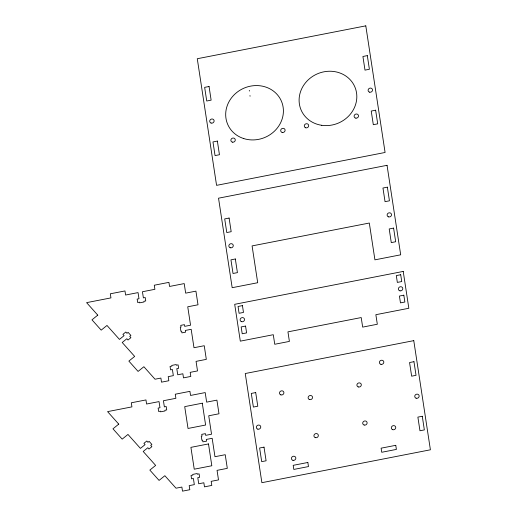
<?xml version="1.0" encoding="UTF-8"?>
<svg xmlns="http://www.w3.org/2000/svg" width="517" height="517" viewBox="0 0 517 517"><rect width="100%" height="100%" fill="white"/><g stroke="black" fill="none" stroke-linecap="round" stroke-linejoin="round"><path stroke-width="0.78" d="M249.297 90.372L249.401 91.057M249.97 95.555L250.073 96.233M97.771 315.144L91.981 319.829L101.196 330.143L106.987 325.458L119.446 339.398L124.08 335.649L122.923 334.357L125.818 332.011L126.975 333.303L128.132 332.366L130.898 335.455L129.741 336.399L130.891 337.685L127.996 340.031L126.846 338.738L122.212 342.493L134.659 356.413L128.869 361.105L138.084 371.419L143.875 366.727L155.029 379.213L160.884 378.069L161.504 382.16L168.833 380.732L168.212 376.641L173.337 375.639L172.4 369.5L170.571 369.855L170.054 366.443L171.883 366.088L171.78 365.403L176.174 364.543L176.278 365.228L178.113 364.873L178.63 368.285L176.801 368.64L177.732 374.78L182.863 373.778L183.49 377.869L190.812 376.441L190.191 372.35L197.52 370.922L196.059 361.37L206.322 359.367L204.241 345.724L193.985 347.721L191.174 329.303L185.312 330.447L185.571 332.153L181.913 332.87L181.648 331.164L180.918 331.307L180.291 327.209L181.028 327.067L180.769 325.361L184.427 324.65L184.692 326.356L190.553 325.212L187.742 306.794L198.005 304.791L195.924 291.142L185.668 293.145L184.207 283.594L169.557 286.457L168.93 282.36L154.279 285.222L154.9 289.313L142.446 291.743L143.383 297.882L145.212 297.527L145.736 300.939L143.9 301.295L144.004 301.98L139.609 302.839L139.506 302.154L137.677 302.51L137.154 299.097L138.989 298.742L138.052 292.603L125.592 295.033L124.972 290.942L110.315 293.798L110.942 297.895L86.597 302.645L97.771 315.144M118.755 424.127L112.965 428.819L122.18 439.133L127.97 434.442L140.43 448.388L145.064 444.633L143.913 443.347L146.809 441.001L147.959 442.293L149.116 441.35L151.882 444.446L150.725 445.383L151.875 446.675L148.98 449.021L147.83 447.728L143.196 451.483L155.643 465.403L149.852 470.095L159.068 480.409L164.858 475.718L176.013 488.197L181.868 487.059L182.495 491.15L189.817 489.722L189.196 485.625L194.327 484.629L193.39 478.483L191.555 478.845L191.038 475.433L192.867 475.078L192.763 474.393L197.164 473.533L197.268 474.218L199.097 473.863L199.614 477.269L197.785 477.63L198.722 483.77L203.847 482.768L204.473 486.859L211.802 485.431L211.175 481.34L218.504 479.905L217.05 470.36L227.306 468.357L225.225 454.708L214.969 456.711L212.164 438.293L206.302 439.437L206.561 441.143L202.897 441.854L202.638 440.154L201.901 440.297L201.281 436.199L202.011 436.057L201.753 434.351L205.417 433.64L205.676 435.346L211.537 434.202L208.732 415.778L218.988 413.781L216.907 400.132L206.651 402.136L205.197 392.584L190.54 395.447L189.92 391.35L175.263 394.212L175.89 398.303L163.43 400.733L164.367 406.873L166.203 406.517L166.72 409.929L164.891 410.285L164.994 410.97L160.593 411.823L160.49 411.144L158.661 411.5L158.137 408.087L159.973 407.732L159.036 401.593L146.582 404.023L145.956 399.932L131.305 402.788L131.925 406.879L107.581 411.629L118.755 424.127M365.797 25.85L197.274 58.731L216.571 185.351L385.087 152.47L365.797 25.85M209.055 86.501L204.654 87.36L206.735 101.002L211.13 100.149L209.055 86.501M367.316 55.623L362.915 56.476L364.996 70.125L369.39 69.265L367.316 55.623M217.373 141.083L212.972 141.936L215.053 155.585L219.447 154.725L217.373 141.083M375.633 110.199L371.232 111.058L373.313 124.7L377.707 123.841L375.633 110.199M387.046 165.311L218.529 198.192L232.172 287.698L257.699 282.721L252.089 245.911L369.312 223.034L374.922 259.844L400.688 254.816L387.046 165.311M229.102 218.051L224.701 218.904L226.782 232.553L231.177 231.694L229.102 218.051M387.362 187.167L382.961 188.026L385.042 201.669L389.437 200.809L387.362 187.167M235.338 258.978L230.944 259.838L233.025 273.48L237.419 272.627L235.338 258.978M393.599 228.1L389.204 228.96L391.279 242.602L395.679 241.743L393.599 228.1M403.221 271.425L234.699 304.313L240.315 341.149L273.286 334.712L274.74 344.264L289.397 341.407L287.943 331.856L361.209 317.561L362.663 327.112L377.32 324.249L375.859 314.698L408.831 308.268L403.221 271.425M242.447 305.612L238.046 306.465L239.087 313.289L243.481 312.43L242.447 305.612M400.701 274.727L396.306 275.587L397.347 282.405L401.741 281.552L400.701 274.727M245.562 326.078L241.168 326.931L242.208 333.756L246.603 332.896L245.562 326.078M403.822 295.194L399.428 296.054L400.468 302.872L404.863 302.018L403.822 295.194M413.768 340.645L245.252 373.526L261.886 482.684L430.402 449.796L413.768 340.645M255.695 392.565L251.301 393.424L253.382 407.066L257.776 406.207L255.695 392.565M413.955 361.68L409.561 362.54L411.642 376.182L416.036 375.329L413.955 361.68M202.289 403.195L184.705 406.627L188.026 428.457L205.611 425.026L202.289 403.195M208.493 443.929L190.909 447.36L194.237 469.19L211.821 465.759L208.493 443.929M264.013 447.14L259.618 448L261.699 461.642L266.093 460.789L264.013 447.14M422.273 416.263L417.878 417.116L419.959 430.764L424.354 429.905L422.273 416.263M307.848 462.476L293.191 465.332L293.818 469.43L308.468 466.567L307.848 462.476M395.77 445.318L381.113 448.174L381.74 452.272L396.39 449.409L395.77 445.318M355.922 118.154A2.249 2.062 -23.8 0 0 358.391 115.233A2.249 2.062 -23.8 0 0 354.604 114.839A2.249 2.062 -23.8 0 0 355.922 118.154M243.772 138.582A29.249 26.761 -23.8 0 0 283.122 107.174A29.249 26.761 -23.8 0 0 236.747 92.498A29.249 26.761 -23.8 0 0 243.772 138.582M321.761 125.301A29.249 26.761 -23.8 0 0 355.476 88.53A29.249 26.761 -23.8 0 0 306.652 81.447A29.249 26.761 -23.8 0 0 321.761 125.301M282.159 132.417A2.249 2.062 -23.8 0 0 285.074 129.877A2.249 2.062 -23.8 0 0 281.442 128.914A2.249 2.062 -23.8 0 0 282.159 132.417M305.657 127.783A2.249 2.062 -23.8 0 0 308.681 125.373A2.249 2.062 -23.8 0 0 305.114 124.242A2.249 2.062 -23.8 0 0 305.657 127.783M230.233 247.753A2.249 2.062 -23.8 0 0 233.257 245.336A2.249 2.062 -23.8 0 0 229.69 244.205A2.249 2.062 -23.8 0 0 230.233 247.753M309.599 399.589A2.249 2.062 -23.8 0 0 312.507 397.043A2.249 2.062 -23.8 0 0 308.875 396.08A2.249 2.062 -23.8 0 0 309.599 399.589M416.127 398.213A2.249 2.062 -23.8 0 0 419.151 395.796A2.249 2.062 -23.8 0 0 415.584 394.665A2.249 2.062 -23.8 0 0 416.127 398.213M257.86 429.162A2.249 2.062 -23.8 0 0 260.723 426.57A2.249 2.062 -23.8 0 0 257.065 425.672A2.249 2.062 -23.8 0 0 257.86 429.162M232.443 142.162A2.249 2.062 -23.8 0 0 235.229 139.5A2.249 2.062 -23.8 0 0 231.538 138.705A2.249 2.062 -23.8 0 0 232.443 142.162M211.078 123.059A2.249 2.062 -23.8 0 0 214.103 120.642A2.249 2.062 -23.8 0 0 210.535 119.511A2.249 2.062 -23.8 0 0 211.078 123.059M292.99 460.33A2.249 2.062 -23.8 0 0 295.789 457.681A2.249 2.062 -23.8 0 0 292.105 456.873A2.249 2.062 -23.8 0 0 292.99 460.33M369.487 92.149A2.249 2.062 -23.8 0 0 372.511 89.732A2.249 2.062 -23.8 0 0 368.944 88.601A2.249 2.062 -23.8 0 0 369.487 92.149M392.707 429.685A2.249 2.062 -23.8 0 0 395.731 427.268A2.249 2.062 -23.8 0 0 392.164 426.144A2.249 2.062 -23.8 0 0 392.707 429.685M388.493 216.869A2.249 2.062 -23.8 0 0 391.518 214.452A2.249 2.062 -23.8 0 0 387.95 213.327A2.249 2.062 -23.8 0 0 388.493 216.869M380.971 364.343A2.249 2.062 -23.8 0 0 383.769 361.693A2.249 2.062 -23.8 0 0 380.085 360.879A2.249 2.062 -23.8 0 0 380.971 364.343M315.299 437.628A2.249 2.062 -23.8 0 0 318.33 435.211A2.249 2.062 -23.8 0 0 314.763 434.08A2.249 2.062 -23.8 0 0 315.299 437.628M400.048 290.858A2.249 2.062 -23.8 0 0 402.717 288.098A2.249 2.062 -23.8 0 0 398.988 287.446A2.249 2.062 -23.8 0 0 400.048 290.858M241.497 321.671A2.249 2.062 -23.8 0 0 244.522 319.254A2.249 2.062 -23.8 0 0 240.954 318.123A2.249 2.062 -23.8 0 0 241.497 321.671M280.873 394.885A2.249 2.062 -23.8 0 0 283.898 392.474A2.249 2.062 -23.8 0 0 280.33 391.343A2.249 2.062 -23.8 0 0 280.873 394.885M358.281 386.949A2.249 2.062 -23.8 0 0 361.305 384.532A2.249 2.062 -23.8 0 0 357.738 383.401A2.249 2.062 -23.8 0 0 358.281 386.949M364.181 425.045A2.249 2.062 -23.8 0 0 367.089 422.499A2.249 2.062 -23.8 0 0 363.457 421.542A2.249 2.062 -23.8 0 0 364.181 425.045"/></g></svg>
